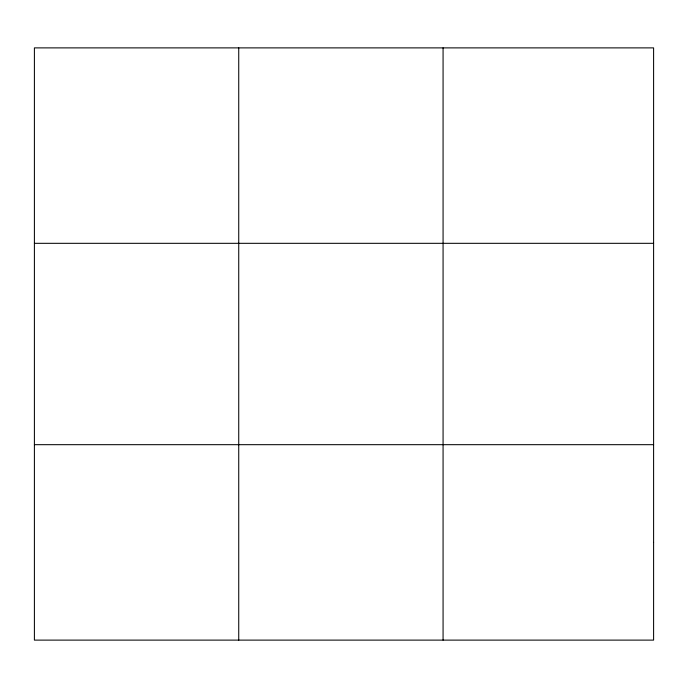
<?xml version="1.0" encoding="UTF-8"?>
<svg xmlns="http://www.w3.org/2000/svg" width="688" height="688" viewBox="0 0 688 688"><rect width="100%" height="100%" fill="white"/><g stroke="black" fill="none" stroke-linecap="round" stroke-linejoin="round"><path stroke-width="1.03" d="M238.736 640.115L238.736 47.885M443.072 640.115L443.072 47.885M34.4 243.32L653.6 243.32M34.4 444.68L653.6 444.68M653.6 542.402L653.6 640.115L34.4 640.115L34.4 47.885L653.6 47.885L653.6 542.402"/></g></svg>
